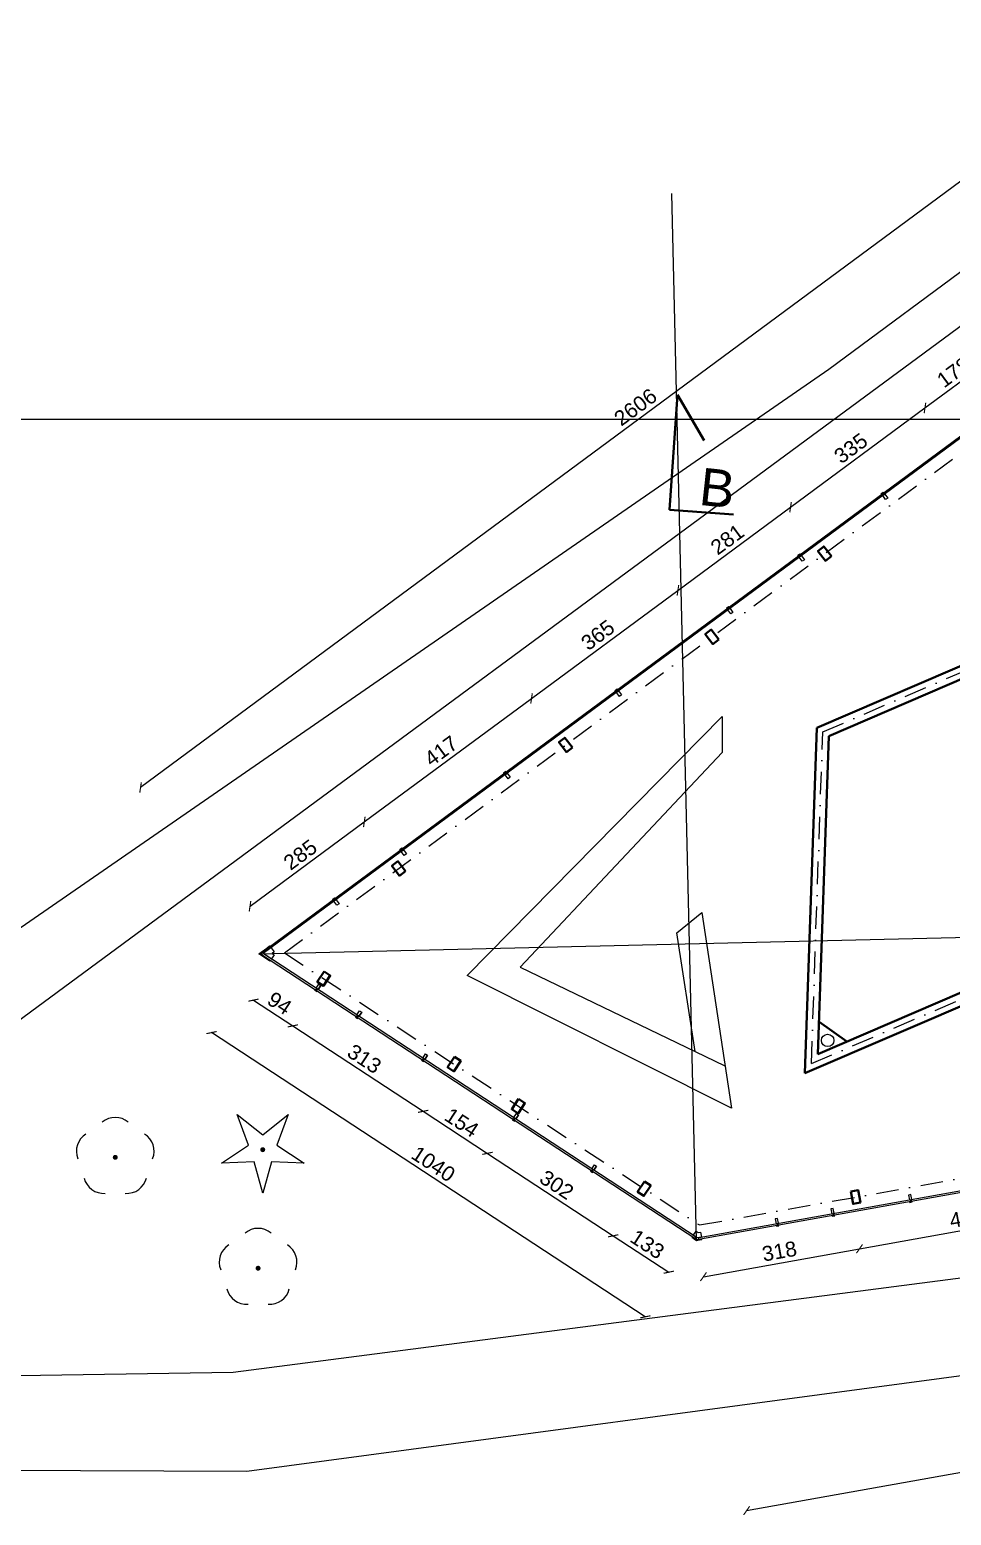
# Model space of a CAD drawing. Header units: millimetres. Extents: x -105266 to 178069, y 491 to 168574.
# Drawn here: x -59703 to -57854, y 32333 to 35312 of the extents above; entities that cross this region are included whole.
import ezdxf

# ---------------------------------------------------------------- set-up
doc = ezdxf.new("R2010")
doc.units = ezdxf.units.MM
doc.linetypes.add('DASHDOTX2', pattern=[2, 1, -0.5, 0, -0.5])
doc.layers.get('defpoints').update_dxf_attribs({"color": 4})
for name, color, linetype, lineweight in [('A- TM meble', 9, 'Continuous', 13), ('A-L-W', 123, 'Continuous', 15), ('A-sc murowane', 2, 'Continuous', 40), ('A-SC-MUROWANE', 2, 'Continuous', 40), ('A-STOLARKA', 1, 'Continuous', 15), ('izolacja2', 4, 'BATTING', 9), ('meble', 9, 'Continuous', 13), ('osie', 7, 'DASHDOTX2', 15), ('stolarka', 1, 'Continuous', 5)]:
    doc.layers.add(name, color=color, linetype=linetype, lineweight=lineweight)
doc.layers.add('drzewo iglaste (punkt)', color=7, linetype='Continuous')
doc.layers.add('drzewo liściaste (punkt)', color=7, linetype='Continuous')
doc.styles.get("Standard").update_dxf_attribs({"font": 'arial.ttf'})
doc.linetypes.add('BATTING', pattern='A,0.00254,-2.54,[134,ltypeshp.shx,S=2.54,R=0,X=-2.54,Y=0],-5.08,[134,ltypeshp.shx,S=2.54,R=180,X=2.54,Y=0],-2.54', length=10.16254)
doc.dimstyles.new('ewelina', dxfattribs={"dimtxt": 30, "dimasz": 15, "dimexe": 1.25, "dimexo": 0.625, "dimgap": 8, "dimtad": 1, "dimdec": 0, "dimtxsty": 'Standard', "dimblk": 'ARCHTICK', "dimcen": 2.5, "dimse1": 1, "dimse2": 1, "dimadec": 0, "dimazin": 0, "dimtfac": 1, "dimtdec": 0, "dimtmove": 0, "dimatfit": 3, "dimldrblk": 'ARCHTICK', "dimfxl": 1, "dimarcsym": 0})

# ---------------------------------------------------------------- blocks, each defined once
blk = doc.blocks.new('_ArchTick')
at = {"color": 0, "linetype": 'ByBlock', "const_width": 0.15}
blk.add_lwpolyline([(-0.5, -0.5), (0.5, 0.5)], dxfattribs=at)
blk = doc.blocks.new('*D240')
at = {"layer": 'A-L-W', "color": 0, "lineweight": -2, "transparency": 16777216}
blk.add_line((-58351.2, 32811.1), (-58038.2, 32867), dxfattribs=at)
at = {"layer": 'defpoints', "color": 0, "transparency": 16777216}
for p in [(-58050.9, 32937.8), (-58363.9, 32881.9), (-58038.2, 32867)]:
    blk.add_point(p, dxfattribs=at)
at = {"layer": 'A-L-W', "color": 0, "lineweight": -2, "transparency": 16777216, "xscale": 15, "yscale": 15, "zscale": 15}
for p, rotation in [((-58038.2, 32867), 10.12634782807788), ((-58351.2, 32811.1), 190.1263478280779)]:
    blk.add_blockref('_ArchTick', p, dxfattribs=dict(at, rotation=rotation))
at = {"layer": 'A-L-W', "color": 0, "transparency": 16777216, "insert": (-58198.8, 32862), "char_height": 30, "attachment_point": 5, "rotation": 10.1263}
blk.add_mtext('318', dxfattribs=at)
blk = doc.blocks.new('*D241')
at = {"layer": 'A-L-W', "color": 0, "lineweight": -2, "transparency": 16777216}
blk.add_line((-58038.2, 32867), (-57598.8, 32945.5), dxfattribs=at)
at = {"layer": 'defpoints', "color": 0, "transparency": 16777216}
for p in [(-57609.2, 33004), (-58050.9, 32937.8), (-57598.8, 32945.5)]:
    blk.add_point(p, dxfattribs=at)
at = {"layer": 'A-L-W', "color": 0, "lineweight": -2, "transparency": 16777216, "xscale": 15, "yscale": 15, "zscale": 15}
for p, rotation in [((-57598.8, 32945.5), 10.12634783083672), ((-58038.2, 32867), 190.1263478308367)]:
    blk.add_blockref('_ArchTick', p, dxfattribs=dict(at, rotation=rotation))
at = {"layer": 'A-L-W', "color": 0, "transparency": 16777216, "insert": (-57822.6, 32929.2), "char_height": 30, "attachment_point": 5, "rotation": 10.1263}
blk.add_mtext('446', dxfattribs=at)
blk = doc.blocks.new('*D404')
at = {"layer": 'A-L-W', "color": 0, "lineweight": -2, "transparency": 16777216}
blk.add_line((-58264.6, 32341.9), (-55630.5, 32813.7), dxfattribs=at)
at = {"layer": 'defpoints', "color": 0, "transparency": 16777216}
for p in [(-55728.3, 33359.7), (-58362.4, 32887.9), (-55630.5, 32813.7)]:
    blk.add_point(p, dxfattribs=at)
at = {"layer": 'A-L-W', "color": 0, "lineweight": -2, "transparency": 16777216, "xscale": 15, "yscale": 15, "zscale": 15}
for p, rotation in [((-55630.5, 32813.7), 10.15479114802461), ((-58264.6, 32341.9), 190.1547911480246)]:
    blk.add_blockref('_ArchTick', p, dxfattribs=dict(at, rotation=rotation))
at = {"layer": 'A-L-W', "color": 0, "transparency": 16777216, "insert": (-56918.7, 32606.6), "char_height": 30, "attachment_point": 5, "rotation": 10.1548}
blk.add_mtext('2676', dxfattribs=at)
blk = doc.blocks.new('*D247')
at = {"layer": 'A-L-W', "color": 0, "lineweight": -2, "transparency": 16777216}
blk.add_line((-59253.9, 33365.8), (-59175, 33314.2), dxfattribs=at)
at = {"layer": 'defpoints', "color": 0, "transparency": 16777216}
for p in [(-59221.4, 33415.5), (-59142.5, 33363.8), (-59175, 33314.2)]:
    blk.add_point(p, dxfattribs=at)
at = {"layer": 'A-L-W', "color": 0, "lineweight": -2, "transparency": 16777216, "xscale": 15, "yscale": 15, "zscale": 15}
for p, rotation in [((-59253.9, 33365.8), 146.7725087470865), ((-59175, 33314.2), 326.7725087470864)]:
    blk.add_blockref('_ArchTick', p, dxfattribs=dict(at, rotation=rotation))
at = {"layer": 'A-L-W', "color": 0, "transparency": 16777216, "insert": (-59201.6, 33359.5), "char_height": 30, "attachment_point": 5, "rotation": 326.7725}
blk.add_mtext('94', dxfattribs=at)
blk = doc.blocks.new('*D248')
at = {"layer": 'A-L-W', "color": 0, "lineweight": -2, "transparency": 16777216}
blk.add_line((-59175, 33314.2), (-58913.4, 33142.8), dxfattribs=at)
at = {"layer": 'defpoints', "color": 0, "transparency": 16777216}
for p in [(-59142.5, 33363.8), (-58887.7, 33182), (-58913.4, 33142.8)]:
    blk.add_point(p, dxfattribs=at)
at = {"layer": 'A-L-W', "color": 0, "lineweight": -2, "transparency": 16777216, "xscale": 15, "yscale": 15, "zscale": 15}
for p, rotation in [((-59175, 33314.2), 146.7725087516941), ((-58913.4, 33142.8), 326.7725087516941)]:
    blk.add_blockref('_ArchTick', p, dxfattribs=dict(at, rotation=rotation))
at = {"layer": 'A-L-W', "color": 0, "transparency": 16777216, "insert": (-59031.4, 33248), "char_height": 30, "attachment_point": 5, "rotation": 326.7725}
blk.add_mtext('313', dxfattribs=at)
blk = doc.blocks.new('*D249')
at = {"layer": 'A-L-W', "color": 0, "lineweight": -2, "transparency": 16777216}
blk.add_line((-58913.4, 33142.8), (-58784.6, 33058.5), dxfattribs=at)
at = {"layer": 'defpoints', "color": 0, "transparency": 16777216}
for p in [(-58887.7, 33182), (-58758.9, 33097.7), (-58784.6, 33058.5)]:
    blk.add_point(p, dxfattribs=at)
at = {"layer": 'A-L-W', "color": 0, "lineweight": -2, "transparency": 16777216, "xscale": 15, "yscale": 15, "zscale": 15}
for p, rotation in [((-58913.4, 33142.8), 146.7725087516941), ((-58784.6, 33058.5), 326.7725087516941)]:
    blk.add_blockref('_ArchTick', p, dxfattribs=dict(at, rotation=rotation))
at = {"layer": 'A-L-W', "color": 0, "transparency": 16777216, "insert": (-58836.2, 33120.1), "char_height": 30, "attachment_point": 5, "rotation": 326.7725}
blk.add_mtext('154', dxfattribs=at)
blk = doc.blocks.new('*D250')
at = {"layer": 'A-L-W', "color": 0, "lineweight": -2, "transparency": 16777216}
blk.add_line((-58784.6, 33058.5), (-58532.2, 32893.1), dxfattribs=at)
at = {"layer": 'defpoints', "color": 0, "transparency": 16777216}
for p in [(-58758.9, 33097.7), (-58506.5, 32932.3), (-58532.2, 32893.1)]:
    blk.add_point(p, dxfattribs=at)
at = {"layer": 'A-L-W', "color": 0, "lineweight": -2, "transparency": 16777216, "xscale": 15, "yscale": 15, "zscale": 15}
for p, rotation in [((-58784.6, 33058.5), 146.7725087516941), ((-58532.2, 32893.1), 326.7725087516941)]:
    blk.add_blockref('_ArchTick', p, dxfattribs=dict(at, rotation=rotation))
at = {"layer": 'A-L-W', "color": 0, "transparency": 16777216, "insert": (-58645.6, 32995.3), "char_height": 30, "attachment_point": 5, "rotation": 326.7725}
blk.add_mtext('302', dxfattribs=at)
blk = doc.blocks.new('*D251')
at = {"layer": 'A-L-W', "color": 0, "lineweight": -2, "transparency": 16777216}
blk.add_line((-58532.2, 32893.1), (-58420.8, 32820.1), dxfattribs=at)
at = {"layer": 'defpoints', "color": 0, "transparency": 16777216}
for p in [(-58506.5, 32932.3), (-58388.3, 32869.8), (-58420.8, 32820.1)]:
    blk.add_point(p, dxfattribs=at)
at = {"layer": 'A-L-W', "color": 0, "lineweight": -2, "transparency": 16777216, "xscale": 15, "yscale": 15, "zscale": 15}
for p, rotation in [((-58532.2, 32893.1), 146.7725087516941), ((-58420.8, 32820.1), 326.7725087516941)]:
    blk.add_blockref('_ArchTick', p, dxfattribs=dict(at, rotation=rotation))
at = {"layer": 'A-L-W', "color": 0, "transparency": 16777216, "insert": (-58463.7, 32876.1), "char_height": 30, "attachment_point": 5, "rotation": 326.7725}
blk.add_mtext('133', dxfattribs=at)
blk = doc.blocks.new('*D405')
at = {"layer": 'A-L-W', "color": 0, "lineweight": -2, "transparency": 16777216}
blk.add_line((-58467.8, 32730.6), (-59338, 33300.7), dxfattribs=at)
at = {"layer": 'defpoints', "color": 0, "transparency": 16777216}
for p in [(-59234.3, 33459), (-59338, 33300.7), (-58364.1, 32889)]:
    blk.add_point(p, dxfattribs=at)
at = {"layer": 'A-L-W', "color": 0, "lineweight": -2, "transparency": 16777216, "xscale": 15, "yscale": 15, "zscale": 15}
for p, rotation in [((-59338, 33300.7), 146.772508742758), ((-58467.8, 32730.6), 326.772508742758)]:
    blk.add_blockref('_ArchTick', p, dxfattribs=dict(at, rotation=rotation))
at = {"layer": 'A-L-W', "color": 0, "transparency": 16777216, "insert": (-58893.1, 33037.1), "char_height": 30, "attachment_point": 5, "rotation": 326.7725}
blk.add_mtext('1040', dxfattribs=at)
blk = doc.blocks.new('*D252')
at = {"layer": 'A-L-W', "color": 0, "lineweight": -2, "transparency": 16777216}
blk.add_line((-59260.9, 33554.1), (-59031.6, 33723.3), dxfattribs=at)
at = {"layer": 'defpoints', "color": 0, "transparency": 16777216}
for p in [(-59031.6, 33723.3), (-58987.5, 33663.4), (-59216.8, 33494.2)]:
    blk.add_point(p, dxfattribs=at)
at = {"layer": 'A-L-W', "color": 0, "lineweight": -2, "transparency": 16777216, "xscale": 15, "yscale": 15, "zscale": 15}
for p, rotation in [((-59031.6, 33723.3), 36.42863926138399), ((-59260.9, 33554.1), 216.428639261384)]:
    blk.add_blockref('_ArchTick', p, dxfattribs=dict(at, rotation=rotation))
at = {"layer": 'A-L-W', "color": 0, "transparency": 16777216, "insert": (-59160.1, 33657.4), "char_height": 30, "attachment_point": 5, "rotation": 36.4286}
blk.add_mtext('285', dxfattribs=at)
blk = doc.blocks.new('*D253')
at = {"layer": 'A-L-W', "color": 0, "lineweight": -2, "transparency": 16777216}
blk.add_line((-59031.6, 33723.3), (-58696.1, 33970.9), dxfattribs=at)
at = {"layer": 'defpoints', "color": 0, "transparency": 16777216}
for p in [(-58696.1, 33970.9), (-58644.8, 33901.5), (-58987.5, 33663.4)]:
    blk.add_point(p, dxfattribs=at)
at = {"layer": 'A-L-W', "color": 0, "lineweight": -2, "transparency": 16777216, "xscale": 15, "yscale": 15, "zscale": 15}
for p, rotation in [((-58696.1, 33970.9), 36.42863924856123), ((-59031.6, 33723.3), 216.4286392485612)]:
    blk.add_blockref('_ArchTick', p, dxfattribs=dict(at, rotation=rotation))
at = {"layer": 'A-L-W', "color": 0, "transparency": 16777216, "insert": (-58877.6, 33865.7), "char_height": 30, "attachment_point": 5, "rotation": 36.4286}
blk.add_mtext('417', dxfattribs=at)
blk = doc.blocks.new('*D254')
at = {"layer": 'A-L-W', "color": 0, "lineweight": -2, "transparency": 16777216}
blk.add_line((-58696.1, 33970.9), (-58402.4, 34187.7), dxfattribs=at)
at = {"layer": 'defpoints', "color": 0, "transparency": 16777216}
for p in [(-58402.4, 34187.7), (-58351.1, 34118.3), (-58644.8, 33901.5)]:
    blk.add_point(p, dxfattribs=at)
at = {"layer": 'A-L-W', "color": 0, "lineweight": -2, "transparency": 16777216, "xscale": 15, "yscale": 15, "zscale": 15}
for p, rotation in [((-58402.4, 34187.7), 36.42863924856123), ((-58696.1, 33970.9), 216.4286392485612)]:
    blk.add_blockref('_ArchTick', p, dxfattribs=dict(at, rotation=rotation))
at = {"layer": 'A-L-W', "color": 0, "transparency": 16777216, "insert": (-58563.1, 34098.1), "char_height": 30, "attachment_point": 5, "rotation": 36.4286}
blk.add_mtext('365', dxfattribs=at)
blk = doc.blocks.new('*D255')
at = {"layer": 'A-L-W', "color": 0, "lineweight": -2, "transparency": 16777216}
blk.add_line((-58402.4, 34187.7), (-58176.5, 34354.4), dxfattribs=at)
at = {"layer": 'defpoints', "color": 0, "transparency": 16777216}
for p in [(-58176.5, 34354.4), (-58125.3, 34285.2), (-58351.1, 34118.3)]:
    blk.add_point(p, dxfattribs=at)
at = {"layer": 'A-L-W', "color": 0, "lineweight": -2, "transparency": 16777216, "xscale": 15, "yscale": 15, "zscale": 15}
for p, rotation in [((-58176.5, 34354.4), 36.42863924856123), ((-58402.4, 34187.7), 216.4286392485612)]:
    blk.add_blockref('_ArchTick', p, dxfattribs=dict(at, rotation=rotation))
at = {"layer": 'A-L-W', "color": 0, "transparency": 16777216, "insert": (-58303.3, 34289.8), "char_height": 30, "attachment_point": 5, "rotation": 36.4286}
blk.add_mtext('281', dxfattribs=at)
blk = doc.blocks.new('*D256')
at = {"layer": 'A-L-W', "color": 0, "lineweight": -2, "transparency": 16777216}
blk.add_line((-58176.5, 34354.4), (-57906.8, 34553.5), dxfattribs=at)
at = {"layer": 'defpoints', "color": 0, "transparency": 16777216}
for p in [(-57906.8, 34553.5), (-57855.8, 34484.3), (-58125.3, 34285.2)]:
    blk.add_point(p, dxfattribs=at)
at = {"layer": 'A-L-W', "color": 0, "lineweight": -2, "transparency": 16777216, "xscale": 15, "yscale": 15, "zscale": 15}
for p, rotation in [((-57906.8, 34553.5), 36.42863924856123), ((-58176.5, 34354.4), 216.4286392485612)]:
    blk.add_blockref('_ArchTick', p, dxfattribs=dict(at, rotation=rotation))
at = {"layer": 'A-L-W', "color": 0, "transparency": 16777216, "insert": (-58055.5, 34472.7), "char_height": 30, "attachment_point": 5, "rotation": 36.4286}
blk.add_mtext('335', dxfattribs=at)
blk = doc.blocks.new('*D257')
at = {"layer": 'A-L-W', "color": 0, "lineweight": -2, "transparency": 16777216}
blk.add_line((-57906.8, 34553.5), (-57763.8, 34659), dxfattribs=at)
at = {"layer": 'defpoints', "color": 0, "transparency": 16777216}
for p in [(-57763.8, 34659), (-57727.7, 34610.1), (-57855.8, 34484.3)]:
    blk.add_point(p, dxfattribs=at)
at = {"layer": 'A-L-W', "color": 0, "lineweight": -2, "transparency": 16777216, "xscale": 15, "yscale": 15, "zscale": 15}
for p, rotation in [((-57763.8, 34659), 36.42863924856123), ((-57906.8, 34553.5), 216.4286392485612)]:
    blk.add_blockref('_ArchTick', p, dxfattribs=dict(at, rotation=rotation))
at = {"layer": 'A-L-W', "color": 0, "transparency": 16777216, "insert": (-57849.2, 34625), "char_height": 30, "attachment_point": 5, "rotation": 36.4286}
blk.add_mtext('178', dxfattribs=at)
blk = doc.blocks.new('*D406')
at = {"layer": 'A-L-W', "color": 0, "lineweight": -2, "transparency": 16777216}
blk.add_line((-57384.8, 35341.5), (-59480.5, 33792.1), dxfattribs=at)
at = {"layer": 'defpoints', "color": 0, "transparency": 16777216}
for p in [(-57138.6, 35008.5), (-59480.5, 33792.1), (-59234.3, 33459)]:
    blk.add_point(p, dxfattribs=at)
at = {"layer": 'A-L-W', "color": 0, "lineweight": -2, "transparency": 16777216, "xscale": 15, "yscale": 15, "zscale": 15}
for p, rotation in [((-57384.8, 35341.5), 36.47776893357357), ((-59480.5, 33792.1), 216.4777689335736)]:
    blk.add_blockref('_ArchTick', p, dxfattribs=dict(at, rotation=rotation))
at = {"layer": 'A-L-W', "color": 0, "transparency": 16777216, "insert": (-58487.5, 34555.3), "char_height": 30, "attachment_point": 5, "rotation": 36.4778}
blk.add_mtext('2606', dxfattribs=at)
blk = doc.blocks.new('OP011')
at = {"linetype": 'Continuous', "lineweight": 13}
h = blk.add_hatch(color=0, dxfattribs=at)
edge = h.paths.add_edge_path()
edge.add_arc((0, 0), 0.05, 0, 360)
at = {"color": 0, "linetype": 'Continuous', "lineweight": 13}
for p, q in [((-0.283, 0.093), (-0.512, 0.706)), ((-0.512, 0.706), (0, 0.299)), ((0, 0.299), (0.512, 0.706)), ((0.512, 0.706), (0.283, 0.093)), ((-0.828, -0.268), (-0.283, 0.093)), ((0.283, 0.093), (0.828, -0.268)), ((-0.175, -0.24), (-0.828, -0.268)), ((0, -0.87), (-0.175, -0.24)), ((0.175, -0.24), (0, -0.87)), ((0.828, -0.268), (0.175, -0.24))]:
    blk.add_line(p, q, dxfattribs=at)
blk = doc.blocks.new('OP021')
at = {"linetype": 'Continuous', "lineweight": 13}
h = blk.add_hatch(color=0, dxfattribs=at)
edge = h.paths.add_edge_path()
edge.add_arc((0, 0), 0.05, 0, 360)
at = {"color": 0, "linetype": 'Continuous', "lineweight": 13}
for centre, start, end in [((0, 0.4), 49.272, 130.728), ((-0.38, 0.124), 121.308, 202.548), ((0.38, 0.124), 337.452, 58.692), ((-0.235, -0.324), 193.221, 274.871), ((0.235, -0.324), 265.129, 346.779)]:
    blk.add_arc(centre, 0.4, start, end, dxfattribs=at)

msp = doc.modelspace()

# ---------------------------------------------------------------- linework, layer by layer
at = {"color": 1}
msp.add_xline((57065.48, 34530.8), (1, 0), dxfattribs=at)
at = {"layer": 'A- TM meble'}
for p, q in [((-58365.2, 32883.74), (-58414.72, 34983.38)), ((-59243.04, 33458.78), (-54867.6, 33561.97))]:
    msp.add_line(p, q, dxfattribs=at)
at = {"layer": 'A-L-W'}
for p, q in [((-58099.5, 34631.03), (-55205.68, 36777.56)), ((-55481.63, 36453.25), (-60711.4, 32596.91)), ((-60609.55, 32898.11), (-58099.5, 34631.03)), ((-56500.86, 32981.4), (-59294.54, 32618.84)), ((-56525.58, 32786.74), (-59267.36, 32420.58)), ((-59294.54, 32618.84), (-60711.4, 32596.91)), ((-59267.36, 32420.58), (-60956.81, 32425.55))]:
    msp.add_line(p, q, dxfattribs=at)
at = {"layer": 'A-L-W', "linetype": 'Continuous', "ltscale": 50}
msp.add_circle((-58102.05, 33284.98), 12.5, dxfattribs=at)
msp.add_circle((-58102.05, 33284.98), 12.5, dxfattribs=at)
at = {"layer": 'A-sc murowane', "linetype": 'Continuous'}
for p, q in [((-58419.53, 34349.38), (-58403, 34580.19)), ((-58403, 34580.19), (-58350.04, 34488.04)), ((-58291.01, 34340.17), (-58419.53, 34349.38)), ((-58124, 33912.09), (-57117.13, 34345.5)), ((-58099.56, 33895.39), (-57125.65, 34314.61)), ((-58147.91, 33219.11), (-58124, 33912.09)), ((-58121.56, 33257.67), (-58099.56, 33895.39)), ((-57571.22, 33467.35), (-58147.91, 33219.11)), ((-57577.88, 33491.7), (-58121.56, 33257.67))]:
    msp.add_line(p, q, dxfattribs=at)
for points in [[(-58094.53, 34256.03), (-58109.84, 34275.8), (-58121.7, 34266.62), (-58106.4, 34246.85), (-58094.53, 34256.03)], [(-58320.31, 34089.19), (-58335.61, 34108.96), (-58347.47, 34099.78), (-58332.17, 34080.01), (-58320.31, 34089.19)], [(-58614.02, 33872.37), (-58629.32, 33892.14), (-58641.18, 33882.96), (-58625.88, 33863.19), (-58614.02, 33872.37)], [(-58949, 33624.42), (-58964.3, 33644.19), (-58976.17, 33635.01), (-58960.87, 33615.24), (-58949, 33624.42)], [(-59112.32, 33423.39), (-59126.1, 33402.53), (-59113.58, 33394.26), (-59099.8, 33415.12), (-59112.32, 33423.39)], [(-58850.68, 33252), (-58864.46, 33231.14), (-58851.94, 33222.87), (-58838.16, 33243.73), (-58850.68, 33252)], [(-58721.93, 33167.66), (-58735.71, 33146.8), (-58723.2, 33138.54), (-58709.41, 33159.39), (-58721.93, 33167.66)], [(-58469.47, 33002.29), (-58483.25, 32981.43), (-58470.74, 32973.16), (-58456.96, 32994.02), (-58469.47, 33002.29)], [(-58055.39, 32981.68), (-58050.99, 32957.07), (-58036.23, 32959.71), (-58040.62, 32984.32), (-58055.39, 32981.68)]]:
    msp.add_lwpolyline(points, dxfattribs=at)
at = {"layer": 'A-SC-MUROWANE'}
msp.add_line((-58119.34, 33322.14), (-58063.36, 33282.72), dxfattribs=at)
at = {"layer": 'A-STOLARKA'}
for p, q in [((-57145.68, 35006.88), (-59239.63, 33458.94)), ((-57138.56, 35008.47), (-59234.38, 33459.09)), ((-57992.11, 34381.12), (-57990.36, 34378.75)), ((-57990.5, 34382.31), (-57988.75, 34379.94)), ((-58159.37, 34257.47), (-58157.62, 34255.1)), ((-58157.76, 34258.66), (-58156.01, 34256.29)), ((-58302.5, 34151.65), (-58300.75, 34149.28)), ((-58300.89, 34152.84), (-58299.14, 34150.47)), ((-58526.04, 33986.39), (-58524.29, 33984.02)), ((-58524.44, 33987.58), (-58522.68, 33985.21)), ((-58749.59, 33821.12), (-58747.84, 33818.75)), ((-58747.98, 33822.31), (-58746.23, 33819.94)), ((-58957.81, 33667.18), (-58956.06, 33664.81)), ((-58956.2, 33668.37), (-58954.45, 33666)), ((-59092.9, 33567.31), (-59091.15, 33564.94)), ((-59091.29, 33568.5), (-59089.54, 33566.13)), ((-59220.34, 33473.1), (-59221.53, 33474.71)), ((-59239.63, 33458.94), (-58364.77, 32885.84)), ((-59218.06, 33448.39), (-59222.24, 33451.13)), ((-59219.7, 33445.88), (-59220.8, 33444.21)), ((-59212.58, 33456.76), (-59218.06, 33448.39)), ((-59216.76, 33459.5), (-59212.58, 33456.76)), ((-59128.9, 33386.4), (-59127.26, 33388.91)), ((-59128.51, 33389.73), (-59123.03, 33398.1)), ((-59127.23, 33385.31), (-59125.58, 33387.82)), ((-59124.33, 33386.99), (-59118.85, 33395.36)), ((-59046.53, 33336.03), (-59041.05, 33344.4)), ((-58364.77, 32885.84), (-55728.34, 33356.92)), ((-58359.56, 32889.82), (-55733.68, 33358.61)), ((-59046.92, 33332.7), (-59045.28, 33335.21)), ((-59045.25, 33331.61), (-59043.61, 33334.12)), ((-59042.35, 33333.29), (-59036.87, 33341.66)), ((-58914.37, 33249.46), (-58908.89, 33257.82)), ((-58910.18, 33246.72), (-58904.7, 33255.08)), ((-58914.76, 33246.12), (-58913.11, 33248.63)), ((-58913.08, 33245.03), (-58911.44, 33247.54)), ((-58732.01, 33130), (-58726.53, 33138.36)), ((-58727.83, 33127.26), (-58722.35, 33135.62)), ((-58732.4, 33126.67), (-58730.75, 33129.18)), ((-58730.73, 33125.57), (-58729.08, 33128.08)), ((-58575.51, 33023.87), (-58573.87, 33026.38)), ((-58575.12, 33027.2), (-58569.64, 33035.56)), ((-58573.84, 33022.77), (-58572.2, 33025.28)), ((-58570.94, 33024.46), (-58565.46, 33032.82)), ((-57936.62, 32965.26), (-57936.1, 32962.35)), ((-57934.65, 32965.62), (-57934.14, 32962.7)), ((-58092.16, 32937.48), (-58091.64, 32934.57)), ((-58090.19, 32937.83), (-58089.67, 32934.92)), ((-58371.57, 32893.89), (-58366.09, 32902.25)), ((-58366.09, 32902.25), (-58361.91, 32899.51)), ((-58204.04, 32917.49), (-58203.52, 32914.57)), ((-58202.07, 32917.84), (-58201.55, 32914.93)), ((-58367.39, 32891.15), (-58371.57, 32893.89)), ((-58368.27, 32888.14), (-58366.62, 32890.65)), ((-58360.53, 32886.6), (-58361.06, 32889.54))]:
    msp.add_line(p, q, dxfattribs=at)
for points in [[(-57993.4, 34380.17), (-57994.6, 34381.78), (-57990.41, 34384.87), (-57989.22, 34383.26)], [(-58160.66, 34256.52), (-58161.85, 34258.13), (-58157.67, 34261.22), (-58156.47, 34259.61)], [(-58303.79, 34150.7), (-58304.98, 34152.31), (-58300.8, 34155.41), (-58299.6, 34153.79)], [(-58527.33, 33985.44), (-58528.52, 33987.05), (-58524.34, 33990.14), (-58523.15, 33988.53)], [(-58750.88, 33820.17), (-58752.07, 33821.78), (-58747.88, 33824.87), (-58746.69, 33823.26)], [(-58959.1, 33666.23), (-58960.29, 33667.84), (-58956.11, 33670.94), (-58954.92, 33669.32)], [(-59094.19, 33566.36), (-59095.38, 33567.97), (-59091.2, 33571.06), (-59090.01, 33569.45)], [(-59220.8, 33444.21), (-59243.04, 33458.78), (-59227.48, 33470.31), (-59221.53, 33474.71)], [(-59130.16, 33387.22), (-59131.25, 33385.55), (-59127.07, 33382.81), (-59125.97, 33384.48)], [(-59124.33, 33386.99), (-59128.51, 33389.73), (-59123.03, 33398.1), (-59118.85, 33395.36), (-59124.33, 33386.99)], [(-59042.35, 33333.29), (-59046.53, 33336.03), (-59041.05, 33344.4), (-59036.87, 33341.66), (-59042.35, 33333.29)], [(-59048.18, 33333.52), (-59049.27, 33331.85), (-59045.09, 33329.11), (-59044, 33330.78)], [(-58910.18, 33246.72), (-58914.37, 33249.46), (-58908.89, 33257.82), (-58904.7, 33255.08), (-58910.18, 33246.72)], [(-58916.01, 33246.95), (-58917.11, 33245.27), (-58912.92, 33242.53), (-58911.83, 33244.21)], [(-58727.83, 33127.26), (-58732.01, 33130), (-58726.53, 33138.36), (-58722.35, 33135.62), (-58727.83, 33127.26)], [(-58733.65, 33127.49), (-58734.75, 33125.82), (-58730.57, 33123.08), (-58729.47, 33124.75)], [(-58576.77, 33024.69), (-58577.86, 33023.01), (-58573.68, 33020.28), (-58572.59, 33021.95)], [(-58570.94, 33024.46), (-58575.12, 33027.2), (-58569.64, 33035.56), (-58565.46, 33032.82), (-58570.94, 33024.46)], [(-57938.09, 32964.96), (-57933.19, 32965.92), (-57935.11, 32975.73), (-57940.01, 32974.77), (-57938.09, 32964.96)], [(-57937.53, 32962.1), (-57937.18, 32960.13), (-57932.31, 32961), (-57932.66, 32962.97)], [(-58205.51, 32917.18), (-58200.6, 32918.14), (-58202.52, 32927.96), (-58207.43, 32927), (-58205.51, 32917.18)], [(-58093.63, 32937.18), (-58088.72, 32938.14), (-58090.64, 32947.95), (-58095.55, 32946.99), (-58093.63, 32937.18)], [(-58093.07, 32934.32), (-58092.72, 32932.35), (-58087.85, 32933.21), (-58088.2, 32935.18)], [(-58204.95, 32914.32), (-58204.6, 32912.35), (-58199.73, 32913.22), (-58200.08, 32915.19)], [(-58373.21, 32891.38), (-58374.31, 32889.7), (-58370.13, 32886.96), (-58365.2, 32883.74), (-58358.99, 32884.85), (-58354.12, 32885.71), (-58354.47, 32887.68)]]:
    msp.add_lwpolyline(points, dxfattribs=at)
at = {"layer": 'meble', "linetype": 'Continuous', "ltscale": 50}
msp.add_line((-58367.51, 33262.91), (-58308.02, 33234.27), dxfattribs=at)
msp.add_lwpolyline([(-58295.14, 33149.34), (-58825.22, 33415.38), (-58313.8, 33935.01), (-58313.8, 33862.67), (-58718.95, 33432.1), (-58367.51, 33262.91), (-58404.87, 33500.95), (-58354.66, 33541.79), (-58295.14, 33149.34)], dxfattribs=at)
at = {"layer": 'osie', "linetype": 'DASHDOTX2', "ltscale": 45}
for p, q in [((-59191.87, 33460.49), (-57139.11, 34977.57)), ((-58111.78, 33903.74), (-57111.68, 34334.24)), ((-58134.74, 33238.39), (-58111.78, 33903.74)), ((-58134.74, 33238.39), (-57574.55, 33479.53)), ((-59191.87, 33460.49), (-58358.83, 32914.79)), ((-58358.83, 32914.79), (-55736.98, 33383.06))]:
    msp.add_line(p, q, dxfattribs=at)
at = {"layer": 'stolarka', "linetype": 'Continuous'}
for p, q in [((-59218.61, 33470.75), (-59212.57, 33462.59)), ((-59212.57, 33462.59), (-59216.76, 33459.5)), ((-59215.55, 33446.75), (-59234.25, 33459))]:
    msp.add_line(p, q, dxfattribs=at)
for points in [[(-57985.72, 34369.77), (-57991.65, 34377.79), (-57987.48, 34380.9), (-57981.54, 34372.86)], [(-58152.97, 34246.12), (-58158.9, 34254.14), (-58154.73, 34257.25), (-58148.79, 34249.21)], [(-58296.11, 34140.3), (-58302.04, 34148.33), (-58297.87, 34151.44), (-58291.92, 34143.4)], [(-58519.65, 33975.04), (-58525.58, 33983.06), (-58521.41, 33986.17), (-58515.47, 33978.13)], [(-58743.19, 33809.78), (-58749.12, 33817.8), (-58744.95, 33820.91), (-58739.01, 33812.87)], [(-58951.42, 33655.84), (-58957.35, 33663.86), (-58953.18, 33666.97), (-58947.23, 33658.93)], [(-59086.51, 33555.97), (-59092.44, 33563.99), (-59088.27, 33567.1), (-59082.33, 33559.06)]]:
    msp.add_lwpolyline(points, close=True, dxfattribs=at)
at = {"layer": 'stolarka', "linetype": 'Continuous', "ltscale": 50}
msp.add_lwpolyline([(-58361.91, 32899.51), (-58357, 32900.48), (-58355.06, 32890.67), (-58364.06, 32888.97), (-59234.38, 33459.09)], dxfattribs=at)

# ---------------------------------------------------------------- block references
at = {"layer": 'drzewo iglaste (punkt)', "color": 94, "linetype": 'Continuous', "lineweight": 13, "xscale": 100, "yscale": 100, "zscale": 100}
msp.add_blockref('OP011', (-59235.37, 33065.79), dxfattribs=at)
at = {"layer": 'drzewo liściaste (punkt)', "color": 94, "linetype": 'Continuous', "lineweight": 13, "xscale": 100, "yscale": 100, "zscale": 100}
for p in [(-59531.21, 33050.53), (-59244.69, 32828.07)]:
    msp.add_blockref('OP021', p, dxfattribs=at)

# ---------------------------------------------------------------- texts
at = {"layer": 'izolacja2', "insert": (-58354.1, 34434.11), "char_height": 75, "attachment_point": 1, "rotation": 353.83726}
msp.add_mtext_dynamic_manual_height_columns('B', width=33.7161, gutter_width=12.5, heights=[0], dxfattribs=at)

# ---------------------------------------------------------------- dimensions: what is measured, and where the dimension line sits
at = {"layer": 'A-L-W'}
for base, p1, p2, angle, picture, middle in [((-59480.51, 33792.07), (-57138.56, 35008.47), (-59234.25, 33459), 216.47777, '*D406', (-58473.59, 34536.55)), ((-59337.98, 33300.66), (-58364.06, 32888.97), (-59234.25, 33459), 146.77251, '*D405', (-58905.84, 33017.58)), ((-55630.54, 32813.65), (-58362.37, 32887.86), (-55728.34, 33359.66), 10.15479, '*D404', (-56914.62, 32583.65))]:
    dim = msp.add_linear_dim(base=base, p1=p1, p2=p2, angle=angle, dimstyle='ewelina', dxfattribs=at)
    dim.commit()
    dim.dimension.update_dxf_attribs({"geometry": picture, "text_midpoint": middle, "dimtype": 161})
for base, p1, p2, angle, picture, middle in [((-57763.82, 34658.99), (-57855.8, 34484.34), (-57727.71, 34610.06), 216.42864, '*D257', (-57849.16, 34624.98)), ((-57906.81, 34553.46), (-58125.35, 34285.15), (-57855.8, 34484.34), 216.42864, '*D256', (-58055.5, 34472.71)), ((-58176.48, 34354.43), (-58351.12, 34118.32), (-58125.35, 34285.15), 216.42864, '*D255', (-58303.26, 34289.84)), ((-58402.35, 34187.73), (-58644.83, 33901.49), (-58351.12, 34118.32), 216.42864, '*D254', (-58563.07, 34098.11)), ((-58696.09, 33970.94), (-58987.47, 33663.43), (-58644.83, 33901.49), 216.42864, '*D253', (-58877.56, 33865.67)), ((-58913.36, 33142.79), (-59142.45, 33363.79), (-58887.69, 33181.99), 146.77251, '*D248', (-59031.38, 33247.99)), ((-58784.62, 33058.46), (-58887.69, 33181.99), (-58758.94, 33097.66), 146.77251, '*D249', (-58836.21, 33120.13)), ((-58532.16, 32893.08), (-58758.94, 33097.66), (-58506.48, 32932.28), 146.77251, '*D250', (-58645.61, 32995.28)), ((-57598.77, 32945.49), (-58050.87, 32937.84), (-57609.22, 33004.02), 190.12635, '*D241', (-57822.59, 32929.2)), ((-58420.82, 32820.15), (-58506.48, 32932.28), (-58388.31, 32869.78), 146.77251, '*D251', (-58463.71, 32876.13))]:
    dim = msp.add_linear_dim(base=base, p1=p1, p2=p2, angle=angle, dimstyle='ewelina', override={"dimtmove": 1}, dxfattribs=at)
    dim.commit()
    dim.dimension.update_dxf_attribs({"geometry": picture, "text_midpoint": middle})
for p1, p2, distance, picture, middle in [((-59216.75, 33494.21), (-58987.47, 33663.43), 74.39, '*D252', (-59160.14, 33657.44)), ((-59221.36, 33415.48), (-59142.45, 33363.79), -59.33, '*D247', (-59201.64, 33359.51)), ((-58363.89, 32881.93), (-58050.87, 32937.84), -71.96, '*D240', (-58198.83, 32862.01))]:
    dim = msp.add_aligned_dim(p1=p1, p2=p2, distance=distance, dimstyle='ewelina', dxfattribs=at)
    dim.commit()
    dim.dimension.update_dxf_attribs({"geometry": picture, "text_midpoint": middle})

doc.saveas('drawing.dxf')
